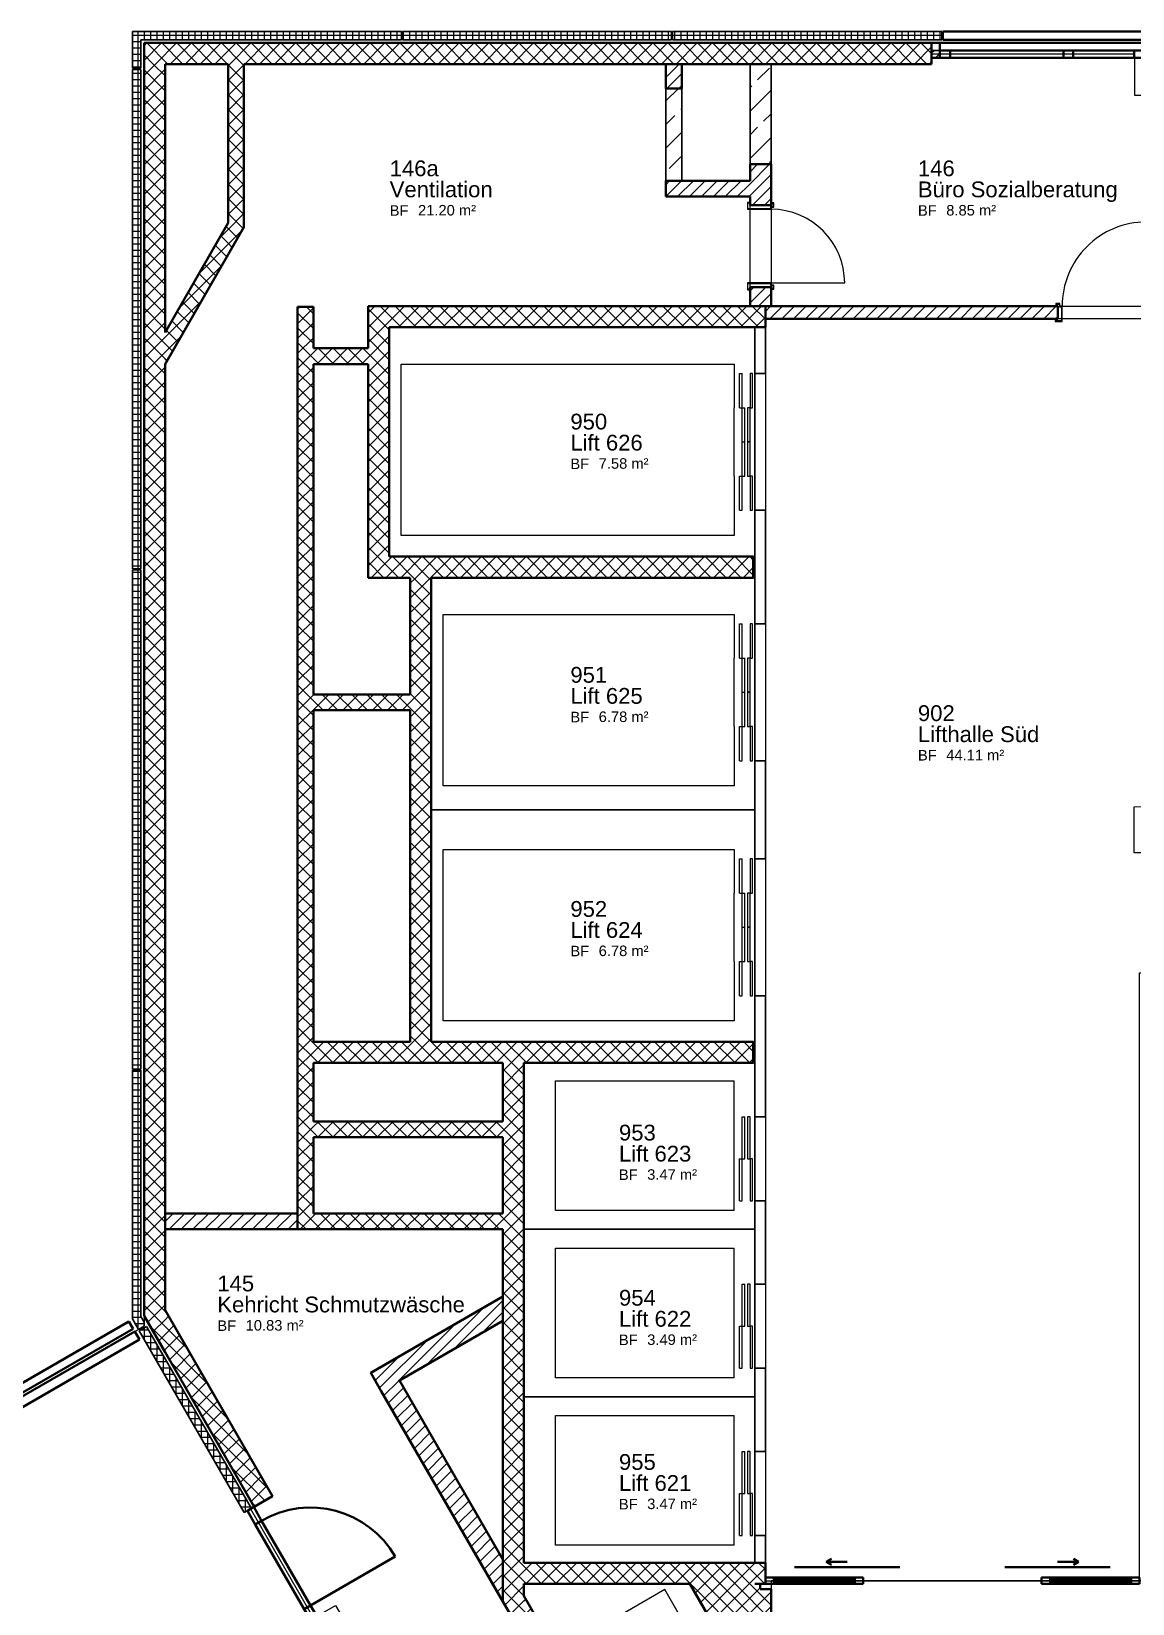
# Model space of a CAD drawing. Header units: centimetres. Extents: x -63 to 12757, y -227 to 7527.
# Drawn here: x 7471 to 8517, y 5164 to 6658 of the extents above; entities that cross this region are included whole.
import ezdxf

# ---------------------------------------------------------------- set-up
doc = ezdxf.new("R2010")
doc.units = ezdxf.units.CM
for name, color, linetype, lineweight in [('A----___H_HATCH', 252, 'Continuous', 9), ('A----___M_0', 7, 'Continuous', 9), ('A_E--___E_WAENDE', 7, 'Continuous', 35), ('A_E0-___E_DECKEN', 7, 'Continuous', 9), ('A_E5-___E_FENTUER', 252, 'Continuous', 9), ('A_I6-___E_LIFTE', 7, 'Continuous', 9), ('A_M1-___E_TRENNWAENDE', 7, 'Continuous', 25), ('A_Z20___E_RAUM', 255, 'Continuous', 9), ('A_Z21___T_RAUMTEXT', 7, 'Continuous', 15)]:
    doc.layers.add(name, color=color, linetype=linetype, lineweight=lineweight)
doc.styles.add('Arial_1', font='arial.ttf', dxfattribs={"height": 0.2})
doc.styles.add('Arial_2', font='arial.ttf', dxfattribs={"height": 10})
doc.styles.add('Arial_3', font='arial.ttf', dxfattribs={"height": 15})
pattern_1 = [(45, (0, 0), (-7.071068, 7.071068), []), (135, (0, 0), (-7.071068, -7.071068), [])]
pattern_2 = [(45, (0, 0), (-5.656854, 5.656854), [])]
pattern_3 = [(45, (0, 0), (-22.45064, 22.45064), []), (45, (22.45, 0), (-22.45064, 22.45064), [15.875, -7.937])]
pattern_4 = [(90, (0, 0), (-6, 4e-16), []), (180, (0, 0), (-7e-16, -6), [])]

# ---------------------------------------------------------------- blocks, each defined once
blk = doc.blocks.new('_Zargentür 1-flg - 80 x 210-2022519-033O')
at = {"layer": 'A_E5-___E_FENTUER'}
for p, q in [((-40, 19.3), (-46.5, 19.3)), ((-46.5, 19.3), (-46.5, 16.8)), ((-46.5, 16.8), (-46, 16.8)), ((-46, 16.8), (-46, 18.8)), ((-46, 18.8), (-40.5, 18.8)), ((-40.5, 18.8), (-40.5, 5.3)), ((-40, 4.8), (-40, 19.3)), ((40, 19.3), (40, 4.8)), ((46.5, 19.3), (40, 19.3)), ((40.5, 5.3), (40.5, 18.8)), ((40.5, 18.8), (46, 18.8)), ((46, 18.8), (46, 16.8)), ((46, 16.8), (46.5, 16.8)), ((46.5, 16.8), (46.5, 19.3)), ((-45.5, 4.8), (-46, 4.8)), ((-46, 4.8), (-46, 2.3)), ((-46, 2.3), (-42, 2.3)), ((-45.5, 2.8), (-45.5, 4.8)), ((-42.5, 2.8), (-45.5, 2.8)), ((-40.5, 5.3), (-42.5, 5.3)), ((-42.5, 5.3), (-42.5, 2.8)), ((-42, 2.3), (-42, 4.8)), ((-42, 4.8), (-40, 4.8)), ((-40, 4.8), (-40, -75.2)), ((40, 4.8), (42, 4.8)), ((42.5, 5.3), (40.5, 5.3)), ((42, 4.8), (42, 2.3)), ((42, 2.3), (46, 2.3)), ((42.5, 2.8), (42.5, 5.3)), ((45.5, 2.8), (42.5, 2.8)), ((46, 4.8), (45.5, 4.8)), ((45.5, 4.8), (45.5, 2.8)), ((46, 2.3), (46, 4.8))]:
    blk.add_line(p, q, dxfattribs=at)
blk.add_arc((-40, 4.8), 80, 270, 0, dxfattribs=at)
blk = doc.blocks.new('_Zargentür 1-flg - 70 x 210-2022655-033O')
at = {"layer": 'A_E5-___E_FENTUER'}
for p, q in [((-35, 23.3), (-41.5, 23.3)), ((-41.5, 23.3), (-41.5, 20.8)), ((-41.5, 20.8), (-41, 20.8)), ((-41, 20.8), (-41, 22.8)), ((-41, 22.8), (-35.5, 22.8)), ((-35.5, 22.8), (-35.5, 1.3)), ((-35, 0.8), (-35, 23.3)), ((35, 23.3), (35, 0.8)), ((41.5, 23.3), (35, 23.3)), ((35.5, 1.3), (35.5, 22.8)), ((35.5, 22.8), (41, 22.8)), ((41, 22.8), (41, 20.8)), ((41, 20.8), (41.5, 20.8)), ((41.5, 20.8), (41.5, 23.3)), ((-40.5, 0.8), (-41, 0.8)), ((-41, 0.8), (-41, -1.7)), ((-40.5, -1.2), (-40.5, 0.8)), ((-35.5, 1.3), (-37.5, 1.3)), ((-37.5, 1.3), (-37.5, -1.2)), ((-37, -1.7), (-37, 0.8)), ((-37, 0.8), (-35, 0.8)), ((-35, 0.8), (-35, -69.2)), ((35, 0.8), (37, 0.8)), ((37.5, 1.3), (35.5, 1.3)), ((37, 0.8), (37, -1.7)), ((37.5, -1.2), (37.5, 1.3)), ((41, 0.8), (40.5, 0.8)), ((40.5, 0.8), (40.5, -1.2)), ((41, -1.7), (41, 0.8)), ((-41, -1.7), (-37, -1.7)), ((-37.5, -1.2), (-40.5, -1.2)), ((37, -1.7), (41, -1.7)), ((40.5, -1.2), (37.5, -1.2))]:
    blk.add_line(p, q, dxfattribs=at)
blk.add_arc((-35, 0.8), 70, 270, 0, dxfattribs=at)
blk = doc.blocks.new('A_Schräge_Lift 956 957 - A_Schräge_Lift 956 967-1009652-033O')
at = {"layer": 'A----___H_HATCH'}
h = blk.add_hatch(dxfattribs=at)
h.set_pattern_fill('FP_2', color=256, style=0, pattern_type=2)
h.set_pattern_definition(pattern_1)
h.paths.add_polyline_path([(8160.1, 5072.3), (8173.5, 5080), (8173.5, 5177.7), (8163, 5177.7), (8163, 5182.7), (8096.2, 5182.7), (8155.1, 5081)], flags=0)
at = {"layer": 'A_E--___E_WAENDE'}
for p, q in [((8096.2, 5182.7), (8155.1, 5081)), ((8163, 5182.7), (8158, 5182.7)), ((8163, 5177.7), (8163, 5182.7)), ((8173.5, 5177.7), (8163, 5177.7)), ((8173.5, 5080), (8173.5, 5177.7)), ((8160.1, 5072.3), (8173.5, 5080))]:
    blk.add_line(p, q, dxfattribs=at)
blk = doc.blocks.new('_Flügel 2-flg - Unterlicht - Rahmen 10cm-1340857-033O')
at = {"layer": 'A_E--___E_WAENDE'}
for p, q in [((-87.35, 3.5), (-97.35, 3.5)), ((-97.35, 3.5), (-97.35, -3.5)), ((-87.35, -3.5), (-87.35, 3.5)), ((-87.35, 3.5), (20.35, 3.5)), ((-87.35, 3.5), (-37.35, 3.5)), ((-87.35, 3.5), (-87.35, -3.5)), ((-87.35, -3.5), (-87.35, 3.5)), ((-28.35, 3.5), (87.35, 3.5)), ((29.35, 3.5), (20.35, 3.5)), ((20.35, 3.5), (20.35, -3.5)), ((20.35, 3.5), (20.35, -3.5)), ((29.35, -3.5), (29.35, 3.5)), ((29.35, 3.5), (87.35, 3.5)), ((29.35, 3.5), (29.35, -3.5)), ((97.35, 3.5), (87.35, 3.5)), ((87.35, 3.5), (87.35, -3.5)), ((87.35, 3.5), (87.35, -3.5)), ((87.35, 3.5), (87.35, -3.5)), ((97.35, -3.5), (97.35, 3.5)), ((-97.35, -3.5), (-87.35, -3.5)), ((20.35, -3.5), (-87.35, -3.5)), ((-37.35, -3.5), (-87.35, -3.5)), ((87.35, -3.5), (-28.35, -3.5)), ((20.35, -3.5), (29.35, -3.5)), ((87.35, -3.5), (29.35, -3.5)), ((87.35, -3.5), (97.35, -3.5))]:
    blk.add_line(p, q, dxfattribs=at)
blk = doc.blocks.new('_Tür 1-flg - Rahmen - Unterlicht - _Tür 1-flg - Rahmen 15_30_55 - U 83cm-1412932-033O')
at = {"layer": 'A_E--___E_WAENDE'}
for p, q in [((-46.5, 3.5), (-61.5, 3.5)), ((-61.5, 3.5), (-61.5, -3.5)), ((-46.5, -3.5), (-46.5, 3.5)), ((-46.5, 3.5), (46.5, 3.5)), ((-46.5, 3.5), (46.5, 3.5)), ((-46.5, -3.5), (-46.5, 3.5)), ((-46.5, 3.5), (-46.5, -3.5)), ((61.5, 3.5), (46.5, 3.5)), ((46.5, 3.5), (46.5, -3.5)), ((46.5, -3.5), (46.5, 3.5)), ((46.5, -3.5), (46.5, 3.5)), ((61.5, -3.5), (61.5, 3.5)), ((-61.5, -3.5), (-46.5, -3.5)), ((-46.5, -3.5), (-46.5, -96.5)), ((46.5, -3.5), (-46.5, -3.5)), ((46.5, -3.5), (-46.5, -3.5)), ((46.5, -3.5), (61.5, -3.5))]:
    blk.add_line(p, q, dxfattribs=at)
blk.add_arc((-46.5, -3.5), 93, 270, 360, dxfattribs=at)
blk = doc.blocks.new('_Aufzug 2-flg - Versatz 9_34-409761-033O')
at = {"layer": 'A_I6-___E_LIFTE'}
for p, q in [((-49, 35.3), (-49, 205.2)), ((-49, 205.2), (74, 205.2)), ((74, 205.2), (74, 35.3)), ((-49, 35.3), (-40, 35.3)), ((-40, 35.3), (40, 35.3)), ((-40, 30.3), (-40, 27.8)), ((-40, 30.3), (0, 30.3)), ((0, 30.3), (0, 25.3)), ((40, 35.3), (74, 35.3)), ((-40, 27.8), (40, 27.8)), ((0, 20.3), (-40, 20.3)), ((-40, 20.3), (-40, 17.8)), ((-40, 17.8), (0, 17.8)), ((0, 25.3), (40, 25.3)), ((40, 22.8), (0, 22.8)), ((0, 22.8), (0, 20.3)), ((0, 20.3), (40, 20.3)), ((0, 17.8), (0, 20.3)), ((40, 27.8), (40, 25.3)), ((40, 20.3), (40, 22.8))]:
    blk.add_line(p, q, dxfattribs=at)
blk = doc.blocks.new('_Aufzug 4-flg - Versatz zweiseitig-409762-033O')
at = {"layer": 'A_I6-___E_LIFTE'}
for p, q in [((-89, 35.3), (-89, 311.8)), ((-89, 311.8), (74, 311.8)), ((74, 311.8), (74, 35.3)), ((-32.5, 35.3), (-89, 35.3)), ((-65, 30.3), (-65, 27.8)), ((-65, 30.3), (-32.5, 30.3)), ((-32.5, 35.3), (32.5, 35.3)), ((-32.5, 30.3), (-32.5, 25.3)), ((74, 35.3), (32.5, 35.3)), ((32.5, 30.3), (65, 30.3)), ((32.5, 30.3), (32.5, 25.3)), ((65, 30.3), (65, 27.8)), ((-65, 27.8), (65, 27.8)), ((-32.5, 20.3), (-65, 20.3)), ((-65, 20.3), (-65, 17.8)), ((-65, 17.8), (-32.5, 17.8)), ((-32.5, 25.3), (32.5, 25.3)), ((0, 22.8), (-32.5, 22.8)), ((-32.5, 22.8), (-32.5, 20.3)), ((-32.5, 20.3), (0, 20.3)), ((-32.5, 17.8), (-32.5, 20.3)), ((0, 27.8), (0, 25.3)), ((0, 20.3), (0, 22.8)), ((32.5, 22.8), (0, 22.8)), ((0, 22.8), (0, 20.3)), ((0, 20.3), (32.5, 20.3)), ((32.5, 20.3), (32.5, 22.8)), ((65, 20.3), (32.5, 20.3)), ((32.5, 20.3), (32.5, 17.8)), ((32.5, 17.8), (65, 17.8)), ((65, 17.8), (65, 20.3))]:
    blk.add_line(p, q, dxfattribs=at)
blk = doc.blocks.new('_Aufzug 4-flg - Versatz zweiseitig-409763-033O')
at = {"layer": 'A_I6-___E_LIFTE'}
for p, q in [((-89, 35.3), (-89, 351.8)), ((-89, 351.8), (74, 351.8)), ((74, 351.8), (74, 35.3)), ((-32.5, 35.3), (-89, 35.3)), ((-65, 30.3), (-65, 27.8)), ((-65, 30.3), (-32.5, 30.3)), ((-32.5, 35.3), (32.5, 35.3)), ((-32.5, 30.3), (-32.5, 25.3)), ((74, 35.3), (32.5, 35.3)), ((32.5, 30.3), (65, 30.3)), ((32.5, 30.3), (32.5, 25.3)), ((65, 30.3), (65, 27.8)), ((-65, 27.8), (65, 27.8)), ((-32.5, 20.3), (-65, 20.3)), ((-65, 20.3), (-65, 17.8)), ((-65, 17.8), (-32.5, 17.8)), ((-32.5, 25.3), (32.5, 25.3)), ((0, 22.8), (-32.5, 22.8)), ((-32.5, 22.8), (-32.5, 20.3)), ((-32.5, 20.3), (0, 20.3)), ((-32.5, 17.8), (-32.5, 20.3)), ((0, 27.8), (0, 25.3)), ((0, 20.3), (0, 22.8)), ((32.5, 22.8), (0, 22.8)), ((0, 22.8), (0, 20.3)), ((0, 20.3), (32.5, 20.3)), ((32.5, 20.3), (32.5, 22.8)), ((65, 20.3), (32.5, 20.3)), ((32.5, 20.3), (32.5, 17.8)), ((32.5, 17.8), (65, 17.8)), ((65, 17.8), (65, 20.3))]:
    blk.add_line(p, q, dxfattribs=at)
blk = doc.blocks.new('_Aufzug 2-flg - Versatz 10_29-446687-033O')
at = {"layer": 'A_I6-___E_LIFTE'}
for p, q in [((0, -17.8), (-35, -17.8)), ((-35, -17.8), (-35, -20.3)), ((-35, -20.3), (0, -20.3)), ((-35, -30.3), (-35, -27.8)), ((-35, -27.8), (35, -27.8)), ((0, -20.3), (0, -17.8)), ((35, -20.3), (0, -20.3)), ((0, -20.3), (0, -22.8)), ((0, -22.8), (35, -22.8)), ((0, -30.3), (0, -25.3)), ((0, -25.3), (35, -25.3)), ((35, -22.8), (35, -20.3)), ((35, -27.8), (35, -25.3)), ((-64, -35.3), (-35, -35.3)), ((-64, -35.3), (-64, -135.2)), ((-35, -30.3), (0, -30.3)), ((-35, -35.3), (35, -35.3)), ((35, -35.3), (45, -35.3)), ((45, -135.2), (45, -35.3)), ((-64, -135.2), (45, -135.2))]:
    blk.add_line(p, q, dxfattribs=at)
blk = doc.blocks.new('System Elemente - Verglasung-2057091-033O')
at = {"layer": 'A_E--___E_WAENDE'}
for p, q in [((38.5, 1.5), (-38.5, 1.5)), ((-38.5, 1.5), (-38.5, -1.5)), ((38.5, -1.5), (38.5, 1.5)), ((-38.5, -1.5), (38.5, -1.5))]:
    blk.add_line(p, q, dxfattribs=at)
blk = doc.blocks.new('_Schiebetür 2-flg - Fassade - _Schiebetür 2-flg - Fassade-2057104-033O')
at = {"layer": 'A_E--___E_WAENDE'}
for p, q in [((-120, 18), (-115, 20.9)), ((-100, 18), (-120, 18)), ((-120, 18), (-115, 15.1)), ((100, 18), (120, 18)), ((120, 18), (115, 20.9)), ((120, 18), (115, 15.1)), ((-150, 13), (-50, 13)), ((50, 13), (150, 13))]:
    blk.add_line(p, q, dxfattribs=at)
blk = doc.blocks.new('Rechteckiger Pfosten - 8 x 6-2056758-033O')
at = {"layer": 'A_E--___E_WAENDE'}
for p, q in [((-4, 3), (4, 3)), ((-4, -3), (-4, 3)), ((4, 3), (4, -3)), ((4, -3), (-4, -3))]:
    blk.add_line(p, q, dxfattribs=at)
blk = doc.blocks.new('Rechteckiger Pfosten - 8 x 6-1818468-033O')
at = {"layer": 'A_E--___E_WAENDE'}
for p, q in [((-4, 3), (4, 3)), ((-4, -3), (-4, 3)), ((4, 3), (4, -3)), ((4, -3), (-4, -3))]:
    blk.add_line(p, q, dxfattribs=at)
blk = doc.blocks.new('Rechteckiger Pfosten - 8 x 6-1818479-033O')
at = {"layer": 'A_E--___E_WAENDE'}
for p, q in [((-8, 3), (0, 3)), ((-8, -3), (-8, 3)), ((0, 3), (0, -3)), ((0, -3), (-8, -3))]:
    blk.add_line(p, q, dxfattribs=at)
blk = doc.blocks.new('Rechteckiger Pfosten - 8 x 6-1818478-033O')
at = {"layer": 'A_E--___E_WAENDE'}
for p, q in [((0, 3), (-8, 3)), ((-8, 3), (-8, -3)), ((0, -3), (0, 3)), ((-8, -3), (0, -3))]:
    blk.add_line(p, q, dxfattribs=at)
blk = doc.blocks.new('Rechteckiger Pfosten - 8 x 6-2057088-033O')
at = {"layer": 'A_E--___E_WAENDE'}
for p, q in [((8176, 5182.7), (8176, 5188.7)), ((8261, 5188.7), (8176, 5188.7)), ((8261, 5188.7), (8261, 5182.7)), ((8261, 5182.7), (8176, 5182.7))]:
    blk.add_line(p, q, dxfattribs=at)
blk = doc.blocks.new('Rechteckiger Pfosten - 8 x 6-2057102-033O')
at = {"layer": 'A_E--___E_WAENDE'}
for p, q in [((8438.5, 5182.7), (8438.5, 5188.7)), ((8515.5, 5188.7), (8438.5, 5188.7)), ((8515.5, 5188.7), (8515.5, 5182.7)), ((8515.5, 5182.7), (8438.5, 5182.7))]:
    blk.add_line(p, q, dxfattribs=at)
blk = doc.blocks.new('_Beschriftung Räume - Nummer_ Name_ Fläche-157530-033O')
at = {"layer": 'A_Z21___T_RAUMTEXT', "insert": (-0.364, -0.522), "char_height": 0.2, "width": 0.44093, "attachment_point": 1, "style": 'Arial_1'}
blk.add_mtext('BF', dxfattribs=at)

msp = doc.modelspace()

# ---------------------------------------------------------------- hatches: boundary and pattern name
at = {"layer": 'A----___H_HATCH'}
h = msp.add_hatch(dxfattribs=at)
h.set_pattern_fill('FP_1', color=256, style=0, pattern_type=2)
h.set_pattern_definition(pattern_4)
h.paths.add_polyline_path([(7574.5, 6622.7), (7574.5, 6657.7), (7566.5, 6657.7), (7566.5, 6622.7)], flags=0)
h = msp.add_hatch(dxfattribs=at)
h.set_pattern_fill('FP_1', color=256, style=0, pattern_type=2)
h.set_pattern_definition(pattern_4)
h.paths.add_polyline_path([(7822.2, 6649.7), (7822.2, 6657.7), (7574.5, 6657.7), (7574.5, 6649.7)], flags=0)
h = msp.add_hatch(dxfattribs=at)
h.set_pattern_fill('FP_2', color=256, style=0, pattern_type=2)
h.set_pattern_definition(pattern_1)
h.paths.add_polyline_path([(8325.8, 6626.7), (8325.8, 6646.7), (7577.5, 6646.7), (7577.5, 6626.7), (8173.5, 6626.7)], flags=0)
h = msp.add_hatch(dxfattribs=at)
h.set_pattern_fill('FP_1', color=256, style=0, pattern_type=2)
h.set_pattern_definition(pattern_4)
h.paths.add_polyline_path([(8078.9, 6649.7), (8078.9, 6657.7), (7823.2, 6657.7), (7823.2, 6649.7)], flags=0)
h = msp.add_hatch(dxfattribs=at)
h.set_pattern_fill('FP_1', color=256, style=0, pattern_type=2)
h.set_pattern_definition(pattern_4)
h.paths.add_polyline_path([(8079.6, 6649.7), (8335.6, 6649.7), (8335.6, 6657.7), (8079.6, 6657.7)], flags=0)
h = msp.add_hatch(dxfattribs=at)
h.set_pattern_fill('FP_25', color=256, style=0, pattern_type=2)
h.set_pattern_definition([(45, (0, 0), (-7.071068, 7.071068), []), (45, (2.828, 0), (-7.071068, 7.071068), []), (45, (5.657, 0), (-7.071068, 7.071068), [])])
h.paths.add_polyline_path([(8333.8, 6632.7), (8333.8, 6639.7), (8325.8, 6639.7), (8325.8, 6632.7)], flags=0)
h = msp.add_hatch(dxfattribs=at)
h.set_pattern_fill('FP_1', color=256, style=0, pattern_type=2)
h.set_pattern_definition(pattern_4)
h.paths.add_polyline_path([(7574.5, 6147.1), (7574.5, 6621.5), (7566.5, 6621.5), (7566.5, 6147.1)], flags=0)
h = msp.add_hatch(dxfattribs=at)
h.set_pattern_fill('FP_2', color=256, style=0, pattern_type=2)
h.set_pattern_definition(pattern_1)
h.paths.add_polyline_path([(7597.5, 5402.8), (7597.5, 6626.7), (7577.5, 6626.7), (7577.5, 5437.5)], flags=0)
h = msp.add_hatch(dxfattribs=at)
h.set_pattern_fill('FP_2', color=256, style=0, pattern_type=2)
h.set_pattern_definition(pattern_1)
h.paths.add_polyline_path([(7657.5, 6445.6), (7672.5, 6471.6), (7672.5, 6626.7), (7657.5, 6626.7), (7657.5, 6475.7)], flags=0)
h = msp.add_hatch(dxfattribs=at)
h.set_pattern_fill('FP_18', color=256, style=0, pattern_type=2)
h.set_pattern_definition(pattern_2)
h.paths.add_polyline_path([(8088.5, 6603.6), (8088.5, 6626.7), (8073.5, 6626.7), (8073.5, 6603.6)], flags=0)
h = msp.add_hatch(dxfattribs=at)
h.set_pattern_fill('FP_15', color=256, style=0, pattern_type=2)
h.set_pattern_definition(pattern_3)
h.paths.add_polyline_path([(8173.5, 6531.5), (8173.5, 6626.7), (8153.5, 6626.7), (8153.5, 6531.5)], flags=0)
h = msp.add_hatch(dxfattribs=at)
h.set_pattern_fill('FP_15', color=256, style=0, pattern_type=2)
h.set_pattern_definition(pattern_3)
h.paths.add_polyline_path([(8088.5, 6515.7), (8088.5, 6603.6), (8073.5, 6603.6), (8073.5, 6515.7)], flags=0)
h = msp.add_hatch(dxfattribs=at)
h.set_pattern_fill('FP_18', color=256, style=0, pattern_type=2)
h.set_pattern_definition(pattern_2)
h.paths.add_polyline_path([(8153.5, 6396.6), (8173.5, 6396.6), (8173.5, 6414.7), (8153.5, 6414.7)], flags=0)
h.paths.add_polyline_path([(8153.5, 6492.7), (8173.5, 6492.7), (8173.5, 6531.5), (8153.5, 6531.5), (8153.5, 6500.7)], flags=0)
h = msp.add_hatch(dxfattribs=at)
h.set_pattern_fill('FP_18', color=256, style=0, pattern_type=2)
h.set_pattern_definition(pattern_2)
h.paths.add_polyline_path([(8153.5, 6500.7), (8153.5, 6515.7), (8073.3, 6515.7), (8073.3, 6500.7), (8127.4, 6500.7)], flags=0)
h = msp.add_hatch(dxfattribs=at)
h.set_pattern_fill('FP_2', color=256, style=0, pattern_type=2)
h.set_pattern_definition(pattern_1)
h.paths.add_polyline_path([(7597.5, 6341.6), (7657.5, 6445.6), (7657.5, 6475.7), (7597.5, 6371.7)], flags=0)
h = msp.add_hatch(dxfattribs=at)
h.set_pattern_fill('FP_2', color=256, style=0, pattern_type=2)
h.set_pattern_definition(pattern_1)
h.paths.add_polyline_path([(7738.5, 5534.7), (7738.5, 6396.1), (7723.5, 6396.1), (7723.5, 5534.7)], flags=0)
h = msp.add_hatch(dxfattribs=at)
h.set_pattern_fill('FP_2', color=256, style=0, pattern_type=2)
h.set_pattern_definition(pattern_1)
h.paths.add_polyline_path([(7810.5, 6138.7), (7810.5, 6396.7), (7790.5, 6396.7), (7790.5, 6138.7)], flags=0)
h = msp.add_hatch(dxfattribs=at)
h.set_pattern_fill('FP_2', color=256, style=0, pattern_type=2)
h.set_pattern_definition(pattern_1)
h.paths.add_polyline_path([(8158, 6376.7), (8168, 6376.7), (8168, 6396.7), (7810.5, 6396.7), (7810.5, 6376.7), (8127.4, 6376.7)], flags=0)
h = msp.add_hatch(dxfattribs=at)
h.set_pattern_fill('FP_18', color=256, style=0, pattern_type=2)
h.set_pattern_definition(pattern_2)
h.paths.add_polyline_path([(8446, 6384.7), (8446, 6396.7), (8168, 6396.7), (8168, 6384.7), (8348.9, 6384.7)], flags=0)
h.paths.add_polyline_path([(8555, 6384.7), (8555, 6396.7), (8534, 6396.7), (8534, 6384.7)], flags=0)
h = msp.add_hatch(dxfattribs=at)
h.set_pattern_fill('FP_2', color=256, style=0, pattern_type=2)
h.set_pattern_definition(pattern_1)
h.paths.add_polyline_path([(7790.5, 6341.7), (7790.5, 6356.7), (7738.5, 6356.7), (7738.5, 6341.7)], flags=0)
h = msp.add_hatch(dxfattribs=at)
h.set_pattern_fill('FP_2', color=256, style=0, pattern_type=2)
h.set_pattern_definition(pattern_1)
h.paths.add_polyline_path([(8156.5, 6138.7), (8156.5, 6158.7), (7810.5, 6158.7), (7810.5, 6138.7), (8127.4, 6138.7)], flags=0)
h = msp.add_hatch(dxfattribs=at)
h.set_pattern_fill('FP_1', color=256, style=0, pattern_type=2)
h.set_pattern_definition(pattern_4)
h.paths.add_polyline_path([(7574.5, 5671.7), (7574.5, 6146.1), (7566.5, 6146.1), (7566.5, 5671.7)], flags=0)
h = msp.add_hatch(dxfattribs=at)
h.set_pattern_fill('FP_2', color=256, style=0, pattern_type=2)
h.set_pattern_definition(pattern_1)
h.paths.add_polyline_path([(7850.5, 5697.7), (7850.5, 6138.7), (7830.5, 6138.7), (7830.5, 5697.7)], flags=0)
h = msp.add_hatch(dxfattribs=at)
h.set_pattern_fill('FP_2', color=256, style=0, pattern_type=2)
h.set_pattern_definition(pattern_1)
h.paths.add_polyline_path([(7830.5, 6012.7), (7830.5, 6027.7), (7738.5, 6027.7), (7738.5, 6012.7)], flags=0)
h = msp.add_hatch(dxfattribs=at)
h.set_pattern_fill('FP_2', color=256, style=0, pattern_type=2)
h.set_pattern_definition(pattern_1)
h.paths.add_polyline_path([(8156.5, 5677.7), (8156.5, 5697.7), (7738.5, 5697.7), (7738.5, 5677.7), (8127.4, 5677.7)], flags=0)
h = msp.add_hatch(dxfattribs=at)
h.set_pattern_fill('FP_2', color=256, style=0, pattern_type=2)
h.set_pattern_definition(pattern_1)
h.paths.add_polyline_path([(7938.5, 5131.4), (7938.5, 5677.7), (7918.5, 5677.7), (7918.5, 5166)], flags=0)
h = msp.add_hatch(dxfattribs=at)
h.set_pattern_fill('FP_1', color=256, style=0, pattern_type=2)
h.set_pattern_definition(pattern_4)
h.paths.add_polyline_path([(7574.5, 5436.7), (7574.5, 5670.7), (7566.5, 5670.7), (7566.5, 5450.5)], flags=0)
h = msp.add_hatch(dxfattribs=at)
h.set_pattern_fill('FP_2', color=256, style=0, pattern_type=2)
h.set_pattern_definition(pattern_1)
h.paths.add_polyline_path([(7918.5, 5607.2), (7918.5, 5622.2), (7738.5, 5622.2), (7738.5, 5607.2)], flags=0)
h = msp.add_hatch(dxfattribs=at)
h.set_pattern_fill('FP_18', color=256, style=0, pattern_type=2)
h.set_pattern_definition(pattern_2)
h.paths.add_polyline_path([(7597.5, 5519.7), (7723.5, 5519.7), (7723.5, 5534.7), (7597.5, 5534.7)], flags=0)
h = msp.add_hatch(dxfattribs=at)
h.set_pattern_fill('FP_2', color=256, style=0, pattern_type=2)
h.set_pattern_definition(pattern_1)
h.paths.add_polyline_path([(7918.5, 5519.7), (7918.5, 5534.7), (7723.5, 5534.7), (7723.5, 5519.7)], flags=0)
h = msp.add_hatch(dxfattribs=at)
h.set_pattern_fill('FP_18', color=256, style=0, pattern_type=2)
h.set_pattern_definition(pattern_2)
h.paths.add_polyline_path([(7803, 5366), (7918.5, 5432.6), (7918.5, 5455.7), (7793, 5383.3)], flags=0)
h = msp.add_hatch(dxfattribs=at)
h.set_pattern_fill('FP_1', color=256, style=0, pattern_type=2)
h.set_pattern_definition(pattern_4)
h.paths.add_polyline_path([(7572.2, 5424.6), (7577.5, 5427.6), (7577.5, 5431.5), (7566.5, 5450.5), (7566.5, 5434.5)], flags=0)
h = msp.add_hatch(dxfattribs=at)
h.set_pattern_fill('FP_2', color=256, style=0, pattern_type=2)
h.set_pattern_definition(pattern_1)
h.paths.add_polyline_path([(7682.2, 5256.1), (7699.5, 5266.1), (7597.5, 5442.8), (7597.5, 5402.8)], flags=0)
h = msp.add_hatch(dxfattribs=at)
h.set_pattern_fill('FP_1', color=256, style=0, pattern_type=2)
h.set_pattern_definition(pattern_4)
h.paths.add_polyline_path([(7672.7, 5250.5), (7679.6, 5254.5), (7579.9, 5427.3), (7573, 5423.3)], flags=0)
h = msp.add_hatch(dxfattribs=at)
h.set_pattern_fill('FP_18', color=256, style=0, pattern_type=2)
h.set_pattern_definition(pattern_2)
h.paths.add_polyline_path([(7918.5, 5166), (7918.5, 5206), (7820.4, 5376), (7803, 5366), (7905.9, 5187.8)], flags=0)
h = msp.add_hatch(dxfattribs=at)
h.set_pattern_fill('FP_2', color=256, style=0, pattern_type=2)
h.set_pattern_definition(pattern_1)
h.paths.add_polyline_path([(8168, 5182.7), (8168, 5202.7), (7938.5, 5202.7), (7938.5, 5182.7), (8158, 5182.7)], flags=0)
h = msp.add_hatch(dxfattribs=at)
h.set_pattern_fill('FP_2', color=256, style=0, pattern_type=2)
h.set_pattern_definition(pattern_1)
h.paths.add_polyline_path([(8019.5, 4991.1), (8036.8, 5001.1), (7938.5, 5171.4), (7938.5, 5131.4), (8019.4, 4991.2)], flags=0)

# ---------------------------------------------------------------- linework, layer by layer
at = {"layer": 'A----___M_0'}
for p, q in [((7850.5, 5918.2), (8158, 5918.2)), ((7938.5, 5519.7), (8158, 5519.7)), ((7938.5, 5360.6), (8158, 5360.6))]:
    msp.add_line(p, q, dxfattribs=at)
at = {"layer": 'A_E--___E_WAENDE'}
for p, q in [((8325.8, 6646.7), (7577.5, 6646.7)), ((7577.5, 6646.7), (7577.5, 6626.7)), ((8325.8, 6639.7), (8325.8, 6646.7)), ((8325.8, 6646.7), (8333.8, 6646.7)), ((8325.8, 6646.7), (8325.8, 6639.7)), ((8333.8, 6646.7), (8333.8, 6632.7)), ((8333.8, 6646.7), (8528.5, 6646.7)), ((8333.8, 6646.7), (8333.8, 6632.7)), ((8336.8, 6657.7), (8580, 6657.7)), ((8336.8, 6657.7), (8336.8, 6649.7)), ((8572, 6649.7), (8336.8, 6649.7)), ((8325.8, 6632.7), (8325.8, 6639.7)), ((8325.8, 6639.7), (8325.8, 6632.7)), ((8325.8, 6626.7), (8325.8, 6632.7)), ((8333.8, 6632.7), (8325.8, 6632.7)), ((8528.5, 6632.7), (8333.8, 6632.7)), ((7577.5, 6626.7), (7577.5, 5437.5)), ((7597.5, 6626.7), (7657.5, 6626.7)), ((7597.5, 6371.7), (7597.5, 6626.7)), ((7657.5, 6626.7), (7657.5, 6475.7)), ((7672.5, 6626.7), (8073.5, 6626.7)), ((7672.5, 6471.6), (7672.5, 6626.7)), ((8073.5, 6626.7), (8073.5, 6603.6)), ((8088.5, 6626.7), (8073.5, 6626.7)), ((8088.5, 6626.7), (8153.5, 6626.7)), ((8088.5, 6603.6), (8088.5, 6626.7)), ((8173.5, 6626.7), (8153.5, 6626.7)), ((8173.5, 6626.7), (8325.8, 6626.7)), ((8073.5, 6603.6), (8088.5, 6603.6)), ((8088.5, 6603.6), (8073.5, 6603.6)), ((8153.5, 6531.5), (8153.5, 6515.7)), ((8173.5, 6531.5), (8153.5, 6531.5)), ((8153.5, 6531.5), (8173.5, 6531.5)), ((8173.5, 6492.7), (8173.5, 6531.5)), ((8073.5, 6515.7), (8073.3, 6515.7)), ((8073.3, 6515.7), (8073.3, 6500.7)), ((8073.5, 6515.7), (8088.5, 6515.7)), ((8153.5, 6515.7), (8088.5, 6515.7)), ((8073.3, 6500.7), (8153.5, 6500.7)), ((8153.5, 6500.7), (8153.5, 6492.7)), ((8153.5, 6492.7), (8173.5, 6492.7)), ((7657.5, 6475.7), (7597.5, 6371.7)), ((7657.5, 6445.6), (7672.5, 6471.6)), ((7597.5, 6341.6), (7657.5, 6445.6)), ((8153.5, 6414.7), (8153.5, 6396.6)), ((8173.5, 6414.7), (8153.5, 6414.7)), ((8173.5, 6396.6), (8173.5, 6414.7)), ((7723.5, 6396.1), (7723.5, 5534.7)), ((7738.5, 6396.1), (7723.5, 6396.1)), ((7738.5, 6356.7), (7738.5, 6396.1)), ((7810.5, 6396.7), (7790.5, 6396.7)), ((7790.5, 6396.7), (7790.5, 6356.7)), ((8168, 6396.7), (7810.5, 6396.7)), ((8153.5, 6396.6), (8173.5, 6396.6)), ((8446, 6396.7), (8168, 6396.7)), ((8168, 6396.7), (8168, 6384.7)), ((8168, 6376.7), (8168, 6396.7)), ((8446, 6384.7), (8446, 6396.7)), ((8168, 6384.7), (8446, 6384.7)), ((7810.5, 6158.7), (7810.5, 6376.7)), ((7810.5, 6376.7), (8158, 6376.7)), ((8168, 6376.7), (8158, 6376.7)), ((7790.5, 6356.7), (7738.5, 6356.7)), ((7597.5, 5534.7), (7597.5, 6341.6)), ((7738.5, 6027.7), (7738.5, 6341.7)), ((7738.5, 6341.7), (7790.5, 6341.7)), ((7790.5, 6341.7), (7790.5, 6138.7)), ((8156.5, 6158.7), (7810.5, 6158.7)), ((8156.5, 6138.7), (8156.5, 6158.7)), ((7790.5, 6138.7), (7810.5, 6138.7)), ((7810.5, 6138.7), (7830.5, 6138.7)), ((7830.5, 6138.7), (7830.5, 6027.7)), ((7850.5, 5697.7), (7850.5, 6138.7)), ((7850.5, 6138.7), (8156.5, 6138.7)), ((7830.5, 6027.7), (7738.5, 6027.7)), ((7738.5, 5697.7), (7738.5, 6012.7)), ((7738.5, 6012.7), (7830.5, 6012.7)), ((7830.5, 6012.7), (7830.5, 5697.7)), ((7830.5, 5697.7), (7738.5, 5697.7)), ((8156.5, 5697.7), (7850.5, 5697.7)), ((8156.5, 5677.7), (8156.5, 5697.7)), ((7738.5, 5622.2), (7738.5, 5677.7)), ((7738.5, 5677.7), (7918.5, 5677.7)), ((7918.5, 5677.7), (7918.5, 5622.2)), ((7938.5, 5202.7), (7938.5, 5677.7)), ((7938.5, 5677.7), (8156.5, 5677.7)), ((7918.5, 5622.2), (7738.5, 5622.2)), ((7738.5, 5534.7), (7738.5, 5607.2)), ((7738.5, 5607.2), (7918.5, 5607.2)), ((7918.5, 5607.2), (7918.5, 5534.7)), ((7723.5, 5534.7), (7597.5, 5534.7)), ((7597.5, 5534.7), (7597.5, 5519.7)), ((7723.5, 5519.7), (7723.5, 5534.7)), ((7723.5, 5534.7), (7723.5, 5519.7)), ((7918.5, 5534.7), (7738.5, 5534.7)), ((7597.5, 5519.7), (7723.5, 5519.7)), ((7597.5, 5442.8), (7597.5, 5519.7)), ((7723.5, 5519.7), (7918.5, 5519.7)), ((7918.5, 5519.7), (7918.5, 5455.7)), ((7918.5, 5455.7), (7793, 5383.3)), ((7918.5, 5432.6), (7918.5, 5455.7)), ((7577.5, 5437.5), (7597.5, 5402.8)), ((7699.5, 5266.1), (7597.5, 5442.8)), ((7348.4, 5308.2), (7563.2, 5432.1)), ((7567.2, 5425.2), (7359.4, 5305.2)), ((7371.3, 5308.6), (7568.7, 5422.6)), ((7563.2, 5432.1), (7567.2, 5425.2)), ((7568.7, 5422.6), (7573.2, 5414.8)), ((7820.4, 5376), (7918.5, 5432.6)), ((7918.5, 5432.6), (7918.5, 5206)), ((7573.2, 5414.8), (7375.8, 5300.8)), ((7597.5, 5402.8), (7682.2, 5256.1)), ((7793, 5383.3), (7803, 5366)), ((7803, 5366), (7918.5, 5166)), ((7918.5, 5206), (7820.4, 5376)), ((7682.2, 5256.1), (7699.5, 5266.1)), ((7918.5, 5166), (7918.5, 5206)), ((8158, 5202.7), (7938.5, 5202.7)), ((8168, 5202.7), (8158, 5202.7)), ((8168, 5182.7), (8168, 5202.7)), ((7938.5, 5171.4), (7938.5, 5182.7)), ((7938.5, 5182.7), (8096.2, 5182.7)), ((8031.8, 5009.7), (7938.5, 5171.4)), ((8158, 5182.7), (8168, 5182.7)), ((7918.5, 5166), (7938.5, 5131.4))]:
    msp.add_line(p, q, dxfattribs=at)
at = {"layer": 'A_E0-___E_DECKEN'}
for p, q in [((8569, 6646.7), (7577.5, 6646.7)), ((7577.5, 6646.7), (7577.5, 5427.7)), ((7810.5, 6158.7), (7810.5, 6376.7)), ((7810.5, 6376.7), (8158, 6376.7)), ((8158, 6376.7), (8158, 6158.7)), ((8158, 6158.7), (7810.5, 6158.7)), ((7850.5, 5697.7), (7850.5, 6138.7)), ((7850.5, 6138.7), (8158, 6138.7)), ((8158, 6138.7), (8158, 5697.7)), ((8158, 5697.7), (7850.5, 5697.7)), ((7938.5, 5677.7), (8158, 5677.7)), ((7938.5, 5202.7), (7938.5, 5677.7)), ((8158, 5677.7), (8158, 5202.7)), ((7572.2, 5424.6), (7363.5, 5304.1)), ((8158, 5202.7), (7938.5, 5202.7)), ((7938.5, 5170.2), (7938.5, 5182.7)), ((7938.5, 5182.7), (8096.2, 5182.7)), ((8096.2, 5182.7), (8154.8, 5081.5))]:
    msp.add_line(p, q, dxfattribs=at)
at = {"layer": 'A_M1-___E_TRENNWAENDE'}
for p, q in [((7574.5, 6657.7), (7566.5, 6657.7)), ((7566.5, 6657.7), (7566.5, 6622.7)), ((7822.2, 6657.7), (7574.5, 6657.7)), ((7574.5, 6622.7), (7574.5, 6649.7)), ((7574.5, 6649.7), (7822.2, 6649.7)), ((7822.2, 6649.7), (7822.2, 6657.7)), ((8078.9, 6657.7), (7823.2, 6657.7)), ((7823.2, 6657.7), (7823.2, 6649.7)), ((7823.2, 6649.7), (8078.9, 6649.7)), ((8078.9, 6649.7), (8078.9, 6657.7)), ((8335.6, 6657.7), (8079.6, 6657.7)), ((8079.6, 6657.7), (8079.6, 6649.7)), ((8079.6, 6649.7), (8335.6, 6649.7)), ((8335.6, 6649.7), (8335.6, 6657.7)), ((8333.8, 6639.7), (8325.8, 6639.7)), ((8325.8, 6632.7), (8333.8, 6632.7)), ((8333.8, 6632.7), (8333.8, 6639.7)), ((7566.5, 6622.7), (7574.5, 6622.7)), ((7574.5, 6621.5), (7566.5, 6621.5)), ((7566.5, 6621.5), (7566.5, 6147.1)), ((7574.5, 6147.1), (7574.5, 6621.5)), ((8153.5, 6626.7), (8153.5, 6531.5)), ((8173.5, 6531.5), (8173.5, 6626.7)), ((8073.5, 6603.6), (8073.5, 6515.7)), ((8088.5, 6515.7), (8088.5, 6603.6)), ((8158, 6376.7), (8158, 6332.7)), ((8168, 6332.7), (8168, 6376.7)), ((8158, 6332.7), (8168, 6332.7)), ((8158, 6202.7), (8158, 6094.8)), ((8168, 6202.7), (8158, 6202.7)), ((8168, 6094.8), (8168, 6202.7)), ((7566.5, 6147.1), (7574.5, 6147.1)), ((7574.5, 6146.1), (7566.5, 6146.1)), ((7566.5, 6146.1), (7566.5, 5671.7)), ((7574.5, 5671.7), (7574.5, 6146.1)), ((8158, 6094.8), (8168, 6094.8)), ((8158, 5964.8), (8158, 5871.6)), ((8168, 5964.8), (8158, 5964.8)), ((8168, 5871.6), (8168, 5964.8)), ((8158, 5871.6), (8168, 5871.6)), ((8158, 5741.6), (8158, 5626.6)), ((8168, 5741.6), (8158, 5741.6)), ((8168, 5626.6), (8168, 5741.6)), ((7566.5, 5671.7), (7574.5, 5671.7)), ((7574.5, 5670.7), (7566.5, 5670.7)), ((7566.5, 5670.7), (7566.5, 5450.5)), ((7574.5, 5436.7), (7574.5, 5670.7)), ((8158, 5626.6), (8168, 5626.6)), ((8158, 5546.6), (8158, 5467.6)), ((8168, 5546.6), (8158, 5546.6)), ((8168, 5467.6), (8168, 5546.6)), ((8158, 5467.6), (8168, 5467.6)), ((7566.5, 5450.5), (7566.5, 5434.5)), ((7577.5, 5431.5), (7574.5, 5436.7)), ((7566.5, 5434.5), (7572.2, 5424.6)), ((7572.2, 5424.6), (7577.5, 5427.6)), ((7579.9, 5427.3), (7573, 5423.3)), ((7573, 5423.3), (7672.7, 5250.5)), ((7577.5, 5427.6), (7577.5, 5431.5)), ((7679.6, 5254.5), (7579.9, 5427.3)), ((8158, 5387.6), (8158, 5308.6)), ((8168, 5387.6), (8158, 5387.6)), ((8168, 5308.6), (8168, 5387.6)), ((8158, 5308.6), (8168, 5308.6)), ((7672.7, 5250.5), (7679.6, 5254.5)), ((8158, 5228.6), (8158, 5202.7)), ((8168, 5228.6), (8158, 5228.6)), ((8168, 5202.7), (8168, 5228.6))]:
    msp.add_line(p, q, dxfattribs=at)
at = {"layer": 'A_Z20___E_RAUM', "flags": 128}
for points in [[(8325.8, 6636.2), (8325.8, 6626.7), (8173.5, 6626.7), (8173.5, 6531.5), (8173.5, 6508.2), (8173.5, 6396.7), (8555, 6396.7), (8555, 6596.7), (8519, 6596.7), (8519, 6636.2)], [(8073.5, 6626.7), (7823.2, 6626.7), (7822.2, 6626.7), (7672.5, 6626.7), (7672.5, 6471.6), (7597.5, 6341.6), (7597.5, 6147.1), (7597.5, 6146.1), (7597.5, 5671.7), (7597.5, 5670.7), (7597.5, 5534.7), (7723.5, 5534.7), (7723.5, 5614.7), (7723.5, 5687.7), (7723.5, 6020.2), (7723.5, 6349.2), (7723.5, 6396.1), (7738.5, 6396.1), (7738.5, 6356.7), (7790.5, 6356.7), (7790.5, 6396.7), (8153.5, 6396.7), (8153.5, 6500.7), (8073.5, 6500.7), (8073.5, 6603.6), (8073.5, 6603.6)], [(8523.5, 5185.7), (8523.5, 5192.7), (8523.5, 5330.2), (8523.5, 5763.2), (8528, 5763.2), (8528, 5877.2), (8518.5, 5877.2), (8518.5, 5913.1), (8518.5, 5921.1), (8555, 5921.2), (8555, 6384.7), (8173.6, 6384.7), (8168, 6384.7), (8168, 6164), (8168, 6133.4), (8168, 5918.2), (8168, 5703), (8168, 5672.4), (8168, 5519.7), (8168, 5360.6), (8168, 5192.7), (8168, 5185.7), (8173.5, 5185.7)], [(8158, 6376.7), (8153.3, 6376.7), (7810.5, 6376.7), (7810.5, 6349.2), (7810.5, 6158.7), (7840.5, 6158.7), (8158, 6158.7)], [(7850.5, 5918.2), (8158, 5918.2), (8158, 6138.7), (7850.5, 6138.7), (7850.5, 6020.2)], [(8158, 5918.2), (7850.5, 5918.2), (7850.5, 5697.7), (7928.5, 5697.7), (8158, 5697.7)], [(7938.5, 5519.7), (8158, 5519.7), (8158, 5677.7), (7938.5, 5677.7), (7938.5, 5614.7), (7938.5, 5527.2)], [(7767.9, 5147.6), (7892.5, 4931.8), (8013.4, 5001.6), (7919.8, 5163.7), (7793, 5383.3), (7918.5, 5455.7), (7918.5, 5519.7), (7731, 5519.7), (7597.5, 5519.7), (7597.5, 5442.8), (7699.5, 5266.1), (7678.7, 5254), (7738.7, 5150.1), (7759.5, 5162.1)], [(8158, 5519.7), (7938.5, 5519.7), (7938.5, 5449.9), (7938.5, 5360.6), (8158, 5360.6)], [(8158, 5360.6), (7938.5, 5360.6), (7938.5, 5202.7), (8096.3, 5202.7), (8158, 5202.7)], [(7938.5, 5182.7), (7938.5, 5171.4), (8031.8, 5009.7), (8040.4, 5014.7), (8037.6, 5019.5), (8124.2, 5069.5), (8127, 5064.7), (8155.1, 5081), (8096.2, 5182.7)]]:
    msp.add_lwpolyline(points, close=True, dxfattribs=at)
msp.add_lwpolyline([(9367, 5182.6), (9181, 5182.6), (8970.5, 5182.6), (8841.8, 5182.6), (8828.5, 5182.6), (8828.5, 5182.7), (8824.3, 5182.7), (8763, 5182.7), (8533.5, 5182.7), (8533.5, 5185.7), (8173.5, 5185.7), (8173.5, 5080)], dxfattribs=at)

# ---------------------------------------------------------------- block references
at = {"layer": 'A----___M_0'}
for name, p, rotation in [('_Aufzug 4-flg - Versatz zweiseitig-409763-033O', (8173.7, 6267.7), 90), ('_Aufzug 4-flg - Versatz zweiseitig-409762-033O', (8173.7, 6029.8), 90), ('_Aufzug 4-flg - Versatz zweiseitig-409762-033O', (8173.7, 5806.6), 90), ('_Aufzug 2-flg - Versatz 9_34-409761-033O', (8173.7, 5586.6), 90), ('_Aufzug 2-flg - Versatz 9_34-409761-033O', (8173.7, 5427.6), 90), ('_Aufzug 2-flg - Versatz 9_34-409761-033O', (8173.7, 5268.6), 90), ('_Aufzug 2-flg - Versatz 10_29-446687-033O', (8084.5, 5028.3), 210.0046330673061)]:
    msp.add_blockref(name, p, dxfattribs=dict(at, rotation=rotation))
at = {"layer": 'A_E--___E_WAENDE'}
for name, p in [('_Flügel 2-flg - Unterlicht - Rahmen 10cm-1340857-033O', (8431.1, 6636.2)), ('_Schiebetür 2-flg - Fassade - _Schiebetür 2-flg - Fassade-2057104-033O', (8345.7, 5185.7)), ('Rechteckiger Pfosten - 8 x 6-2057088-033O', (0, 0)), ('System Elemente - Verglasung-2057091-033O', (8214.5, 5185.7)), ('Rechteckiger Pfosten - 8 x 6-2057102-033O', (0, 0)), ('System Elemente - Verglasung-2057091-033O', (8477, 5185.7)), ('A_Schräge_Lift 956 957 - A_Schräge_Lift 956 967-1009652-033O', (0, 0))]:
    msp.add_blockref(name, p, dxfattribs=at)
for name, p, rotation in [('_Tür 1-flg - Rahmen - Unterlicht - _Tür 1-flg - Rahmen 15_30_55 - U 83cm-1412932-033O', (7709.5, 5200.8), 119.9999401780569), ('Rechteckiger Pfosten - 8 x 6-1818478-033O', (8168, 5185.7), 180)]:
    msp.add_blockref(name, p, dxfattribs=dict(at, rotation=rotation))
at = {"layer": 'A_E--___E_WAENDE', "extrusion": (0, 0, -1), "rotation": 180}
for name, p in [('Rechteckiger Pfosten - 8 x 6-2056758-033O', (-8257, 5185.7)), ('Rechteckiger Pfosten - 8 x 6-1818468-033O', (-8434.5, 5185.7)), ('Rechteckiger Pfosten - 8 x 6-1818479-033O', (-8523.5, 5185.7))]:
    msp.add_blockref(name, p, dxfattribs=at)
at = {"layer": 'A_E5-___E_FENTUER'}
for name, p, rotation in [('_Zargentür 1-flg - 70 x 210-2022655-033O', (8174.2, 6453.7), 90), ('_Zargentür 1-flg - 80 x 210-2022519-033O', (8490, 6401.4), 180)]:
    msp.add_blockref(name, p, dxfattribs=dict(at, rotation=rotation))
at = {"layer": 'A_Z21___T_RAUMTEXT', "xscale": 49.99999999999998, "yscale": 49.99999999999998, "zscale": 49.99999999999998}
for p in [(7829.2, 6518.6), (8331.2, 6518.7), (8000.9, 6278), (8000.9, 6037.4), (8331.2, 6001.1), (8000.9, 5815.1), (8047, 5602.6), (7665.4, 5459.2), (8047, 5445.7), (8047, 5289.6)]:
    msp.add_blockref('_Beschriftung Räume - Nummer_ Name_ Fläche-157530-033O', p, dxfattribs=at)

# ---------------------------------------------------------------- texts
at = {"layer": 'A_Z21___T_RAUMTEXT', "attachment_point": 1}
for s, insert, char_height, width, style in [('146a', (7811, 6535.1), 15, 57.721, 'Arial_3'), ('146', (8313, 6535.1), 15, 43.291, 'Arial_3'), ('Ventilation', (7811, 6515.1), 15, 120.654, 'Arial_3'), ('Büro Sozialberatung', (8313, 6515.1), 15, 233.692, 'Arial_3'), ('21.20 m²', (7837.9, 6492.8), 10, 68.143, 'Arial_2'), ('8.85 m²', (8339.9, 6492.8), 10, 58.523, 'Arial_2'), ('950', (7982.7, 6294.5), 15, 43.291, 'Arial_3'), ('Lift 626', (7982.7, 6274.5), 15, 84.979, 'Arial_3'), ('7.58 m²', (8009.6, 6252.2), 10, 58.523, 'Arial_2'), ('951', (7982.7, 6053.9), 15, 43.291, 'Arial_3'), ('Lift 625', (7982.7, 6033.9), 15, 84.979, 'Arial_3'), ('6.78 m²', (8009.6, 6011.6), 10, 58.523, 'Arial_2'), ('902', (8313, 6017.5), 15, 43.291, 'Arial_3'), ('Lifthalle Süd', (8313, 5997.5), 15, 142.3, 'Arial_3'), ('44.11 m²', (8339.9, 5975.2), 10, 68.143, 'Arial_2'), ('952', (7982.7, 5831.5), 15, 43.291, 'Arial_3'), ('Lift 624', (7982.7, 5811.5), 15, 84.979, 'Arial_3'), ('6.78 m²', (8009.6, 5789.2), 10, 58.523, 'Arial_2'), ('953', (8028.9, 5619), 15, 43.291, 'Arial_3'), ('Lift 623', (8028.9, 5599), 15, 84.979, 'Arial_3'), ('3.47 m²', (8055.7, 5576.7), 10, 58.523, 'Arial_2'), ('145', (7647.2, 5475.7), 15, 43.291, 'Arial_3'), ('Kehricht Schmutzwäsche', (7647.2, 5455.7), 15, 290.211, 'Arial_3'), ('954', (8028.9, 5462.1), 15, 43.291, 'Arial_3'), ('Lift 622', (8028.9, 5442.1), 15, 84.979, 'Arial_3'), ('10.83 m²', (7674.1, 5433.4), 10, 68.143, 'Arial_2'), ('3.49 m²', (8055.7, 5419.8), 10, 58.523, 'Arial_2'), ('955', (8028.9, 5306.1), 15, 43.291, 'Arial_3'), ('Lift 621', (8028.9, 5286.1), 15, 84.979, 'Arial_3'), ('3.47 m²', (8055.7, 5263.8), 10, 58.523, 'Arial_2')]:
    msp.add_mtext(s, dxfattribs=dict(at, insert=insert, char_height=char_height, width=width, style=style))

doc.saveas('drawing.dxf')
